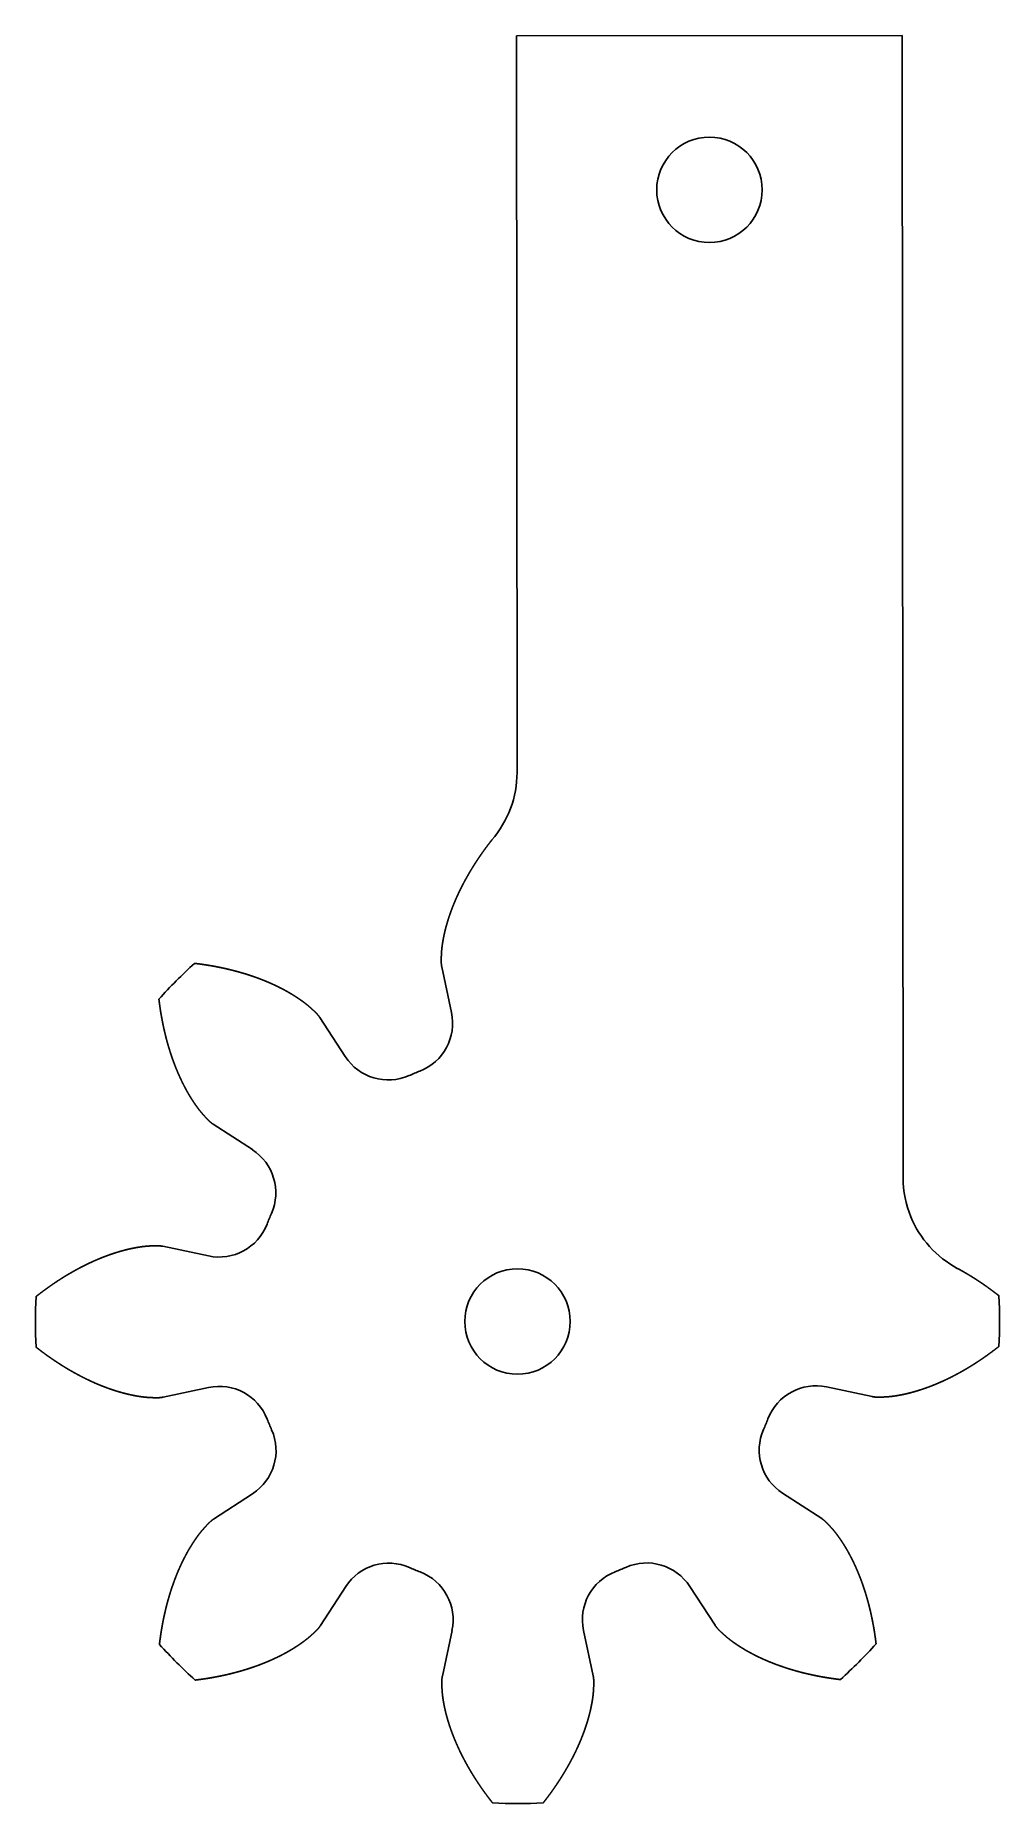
# Model space of a CAD drawing. Header units: millimetres. Extents: x 110.4 to 147.9, y 185.5 to 254.2.
import ezdxf

# ---------------------------------------------------------------- set-up
doc = ezdxf.new("R2010")
doc.units = ezdxf.units.MM
doc.layers.get('0').update_dxf_attribs({"linetype": 'CONTINUOUS'})

msp = doc.modelspace()

# ---------------------------------------------------------------- linework, layer by layer
for p, q in [((144.147, 254.245), (129.147, 254.233)), ((129.147, 254.233), (129.17, 225.584)), ((144.183, 209.82), (144.147, 254.245)), ((126.243, 218.018), (126.62, 216.248)), ((122.49, 214.533), (121.502, 216.05)), ((117.358, 211.899), (118.876, 210.914)), ((117.168, 206.781), (115.398, 207.155)), ((115.403, 201.289), (117.172, 201.666)), ((141.206, 201.686), (142.976, 201.312)), ((118.887, 197.536), (117.371, 196.548)), ((141.016, 196.568), (139.498, 197.552)), ((121.521, 192.404), (122.506, 193.922)), ((135.885, 193.933), (136.872, 192.417)), ((126.64, 192.214), (126.266, 190.444)), ((132.131, 190.449), (131.754, 192.218))]:
    msp.add_line(p, q)
for centre in [(136.651, 248.239), (129.187, 204.233)]:
    msp.add_circle(centre, 2.05)
for centre, radius, start, end in [((125.17, 225.581), 4, -40.99716, 0.04639), ((129.187, 204.233), 18.75, 132.04071, 138.05208), ((124.664, 215.832), 2, -68.69565, 12.02296), ((124.166, 215.625), 2, 213.06982, 293.78844), ((129.187, 204.233), 10.449, 111.30435, 113.78844), ((117.787, 209.236), 2, -23.69565, 57.02296), ((129.187, 204.233), 10.449, 156.30435, 158.78844), ((117.581, 208.737), 2, 258.06982, 338.78844), ((129.187, 204.233), 18.75, 177.04071, 183.05208), ((129.187, 204.233), 18.75, -2.95929, 3.05208), ((117.589, 199.71), 2, 21.30435, 102.02296), ((140.793, 199.729), 2, 78.06982, 158.78844), ((129.187, 204.233), 10.449, 201.30435, 203.78844), ((129.187, 204.233), 10.449, 336.30435, 338.78844), ((117.796, 199.212), 2, -56.93018, 23.78844), ((140.587, 199.23), 2, 156.30435, 237.02296), ((124.184, 192.834), 2, 66.30435, 147.02296), ((129.187, 204.233), 10.449, 246.30435, 248.78844), ((129.187, 204.233), 10.449, 291.30435, 293.78844), ((134.209, 192.842), 2, 33.06982, 113.78844), ((124.683, 192.627), 2, -11.93018, 68.78844), ((133.71, 192.635), 2, 111.30435, 192.02296), ((129.187, 204.233), 18.75, 222.04071, 228.05208), ((129.187, 204.233), 18.75, 312.04071, 318.05208), ((129.187, 204.233), 18.75, 267.04071, 273.05208)]:
    msp.add_arc(centre, radius, start, end)
for points in [[(128.189, 222.957), (128.178, 222.943), (128.158, 222.917), (128.127, 222.877), (128.085, 222.824), (128.035, 222.757), (127.985, 222.69), (127.935, 222.623), (127.886, 222.556), (127.838, 222.488), (127.79, 222.42), (127.743, 222.352), (127.696, 222.284), (127.65, 222.216), (127.605, 222.148), (127.56, 222.079), (127.516, 222.01), (127.472, 221.941), (127.429, 221.872), (127.387, 221.803), (127.345, 221.733), (127.304, 221.664), (127.264, 221.594), (127.224, 221.524), (127.185, 221.454), (127.146, 221.384), (127.108, 221.313), (127.071, 221.243), (127.034, 221.172), (126.999, 221.101), (126.963, 221.031), (126.929, 220.96), (126.895, 220.888), (126.862, 220.817), (126.83, 220.746), (126.798, 220.675), (126.767, 220.603), (126.737, 220.532), (126.707, 220.46), (126.678, 220.388), (126.65, 220.316), (126.623, 220.244), (126.596, 220.172), (126.571, 220.1), (126.546, 220.028), (126.521, 219.956), (126.498, 219.884), (126.475, 219.812), (126.454, 219.74), (126.433, 219.667), (126.412, 219.595), (126.393, 219.523), (126.375, 219.45), (126.357, 219.378), (126.341, 219.306), (126.326, 219.233), (126.311, 219.161), (126.297, 219.089), (126.284, 219.017), (126.272, 218.944), (126.261, 218.872), (126.252, 218.8), (126.244, 218.728), (126.237, 218.656), (126.232, 218.585), (126.228, 218.513), (126.225, 218.441), (126.222, 218.37), (126.22, 218.299), (126.22, 218.228), (126.223, 218.157), (126.229, 218.101), (126.235, 218.059), (126.24, 218.032), (126.243, 218.018)], [(121.502, 216.05), (121.495, 216.061), (121.479, 216.085), (121.454, 216.119), (121.418, 216.162), (121.37, 216.214), (121.32, 216.264), (121.268, 216.313), (121.215, 216.362), (121.162, 216.41), (121.109, 216.458), (121.054, 216.505), (120.999, 216.551), (120.942, 216.596), (120.884, 216.64), (120.826, 216.683), (120.766, 216.726), (120.706, 216.767), (120.645, 216.809), (120.583, 216.849), (120.521, 216.889), (120.458, 216.929), (120.395, 216.968), (120.331, 217.006), (120.266, 217.043), (120.2, 217.08), (120.134, 217.116), (120.068, 217.152), (120.001, 217.187), (119.933, 217.221), (119.865, 217.255), (119.796, 217.288), (119.727, 217.321), (119.657, 217.353), (119.587, 217.384), (119.516, 217.415), (119.445, 217.445), (119.374, 217.475), (119.302, 217.504), (119.229, 217.532), (119.156, 217.56), (119.083, 217.588), (119.009, 217.614), (118.935, 217.641), (118.86, 217.666), (118.785, 217.691), (118.71, 217.716), (118.634, 217.74), (118.558, 217.763), (118.481, 217.786), (118.404, 217.808), (118.327, 217.83), (118.249, 217.851), (118.171, 217.872), (118.093, 217.892), (118.014, 217.912), (117.935, 217.931), (117.856, 217.949), (117.776, 217.967), (117.697, 217.984), (117.616, 218.001), (117.536, 218.017), (117.455, 218.033), (117.374, 218.048), (117.292, 218.062), (117.211, 218.076), (117.129, 218.089), (117.046, 218.102), (116.964, 218.115), (116.881, 218.126), (116.798, 218.138), (116.731, 218.146), (116.681, 218.152), (116.648, 218.156), (116.631, 218.158)], [(115.242, 216.767), (115.244, 216.75), (115.248, 216.717), (115.254, 216.666), (115.263, 216.6), (115.274, 216.517), (115.286, 216.434), (115.298, 216.351), (115.311, 216.269), (115.325, 216.187), (115.339, 216.106), (115.354, 216.024), (115.369, 215.943), (115.385, 215.862), (115.401, 215.782), (115.418, 215.701), (115.435, 215.622), (115.453, 215.542), (115.472, 215.463), (115.491, 215.384), (115.51, 215.305), (115.53, 215.227), (115.551, 215.149), (115.572, 215.071), (115.594, 214.994), (115.617, 214.917), (115.64, 214.841), (115.663, 214.764), (115.687, 214.689), (115.712, 214.613), (115.737, 214.538), (115.763, 214.464), (115.789, 214.39), (115.816, 214.316), (115.844, 214.243), (115.872, 214.17), (115.9, 214.097), (115.93, 214.025), (115.959, 213.954), (115.99, 213.882), (116.021, 213.812), (116.052, 213.742), (116.084, 213.672), (116.117, 213.603), (116.15, 213.534), (116.184, 213.466), (116.219, 213.399), (116.254, 213.331), (116.29, 213.265), (116.326, 213.199), (116.363, 213.134), (116.4, 213.069), (116.438, 213.005), (116.477, 212.941), (116.517, 212.879), (116.557, 212.817), (116.598, 212.755), (116.639, 212.694), (116.681, 212.634), (116.724, 212.574), (116.767, 212.516), (116.811, 212.458), (116.856, 212.401), (116.903, 212.346), (116.95, 212.292), (116.997, 212.238), (117.045, 212.185), (117.094, 212.133), (117.143, 212.081), (117.193, 212.031), (117.245, 211.983), (117.289, 211.947), (117.323, 211.922), (117.346, 211.906), (117.358, 211.899)], [(115.398, 207.155), (115.384, 207.158), (115.356, 207.163), (115.314, 207.169), (115.258, 207.175), (115.188, 207.178), (115.117, 207.177), (115.045, 207.176), (114.974, 207.173), (114.902, 207.169), (114.831, 207.165), (114.759, 207.16), (114.687, 207.153), (114.615, 207.145), (114.543, 207.135), (114.471, 207.124), (114.399, 207.112), (114.327, 207.099), (114.255, 207.085), (114.182, 207.07), (114.11, 207.055), (114.038, 207.038), (113.965, 207.021), (113.893, 207.002), (113.821, 206.983), (113.749, 206.963), (113.676, 206.942), (113.604, 206.92), (113.532, 206.897), (113.46, 206.873), (113.388, 206.849), (113.316, 206.824), (113.244, 206.798), (113.172, 206.771), (113.1, 206.744), (113.028, 206.716), (112.956, 206.687), (112.885, 206.657), (112.813, 206.627), (112.742, 206.596), (112.67, 206.564), (112.599, 206.531), (112.528, 206.498), (112.457, 206.464), (112.386, 206.43), (112.315, 206.394), (112.245, 206.358), (112.174, 206.322), (112.104, 206.284), (112.033, 206.246), (111.963, 206.208), (111.893, 206.169), (111.823, 206.129), (111.754, 206.088), (111.684, 206.047), (111.615, 206.005), (111.545, 205.963), (111.476, 205.919), (111.408, 205.876), (111.339, 205.831), (111.27, 205.787), (111.202, 205.741), (111.134, 205.695), (111.066, 205.648), (110.998, 205.601), (110.93, 205.553), (110.863, 205.504), (110.795, 205.455), (110.728, 205.406), (110.661, 205.355), (110.595, 205.305), (110.542, 205.264), (110.502, 205.232), (110.475, 205.212), (110.462, 205.201)], [(110.464, 203.235), (110.477, 203.224), (110.503, 203.204), (110.543, 203.173), (110.596, 203.132), (110.663, 203.081), (110.73, 203.031), (110.797, 202.981), (110.865, 202.932), (110.932, 202.884), (111, 202.836), (111.068, 202.789), (111.136, 202.742), (111.204, 202.696), (111.273, 202.651), (111.341, 202.606), (111.41, 202.562), (111.479, 202.518), (111.548, 202.475), (111.618, 202.433), (111.687, 202.391), (111.757, 202.35), (111.827, 202.31), (111.896, 202.27), (111.967, 202.231), (112.037, 202.192), (112.107, 202.154), (112.178, 202.117), (112.248, 202.081), (112.319, 202.045), (112.39, 202.01), (112.461, 201.975), (112.532, 201.941), (112.603, 201.908), (112.674, 201.876), (112.746, 201.844), (112.817, 201.813), (112.889, 201.783), (112.96, 201.753), (113.032, 201.724), (113.104, 201.696), (113.176, 201.669), (113.248, 201.642), (113.32, 201.617), (113.392, 201.592), (113.464, 201.568), (113.536, 201.544), (113.608, 201.521), (113.681, 201.5), (113.753, 201.479), (113.825, 201.459), (113.898, 201.439), (113.97, 201.421), (114.042, 201.404), (114.115, 201.387), (114.187, 201.372), (114.259, 201.357), (114.331, 201.343), (114.404, 201.33), (114.476, 201.318), (114.548, 201.307), (114.62, 201.298), (114.692, 201.29), (114.764, 201.283), (114.836, 201.278), (114.907, 201.274), (114.979, 201.271), (115.05, 201.268), (115.121, 201.266), (115.193, 201.266), (115.263, 201.269), (115.319, 201.275), (115.361, 201.281), (115.389, 201.286), (115.403, 201.289)], [(142.976, 201.312), (142.99, 201.309), (143.018, 201.303), (143.06, 201.297), (143.116, 201.292), (143.186, 201.289), (143.257, 201.289), (143.329, 201.291), (143.4, 201.294), (143.472, 201.297), (143.543, 201.301), (143.615, 201.307), (143.687, 201.313), (143.759, 201.322), (143.831, 201.331), (143.903, 201.342), (143.975, 201.354), (144.047, 201.367), (144.12, 201.381), (144.192, 201.396), (144.264, 201.412), (144.336, 201.428), (144.409, 201.446), (144.481, 201.464), (144.553, 201.483), (144.626, 201.504), (144.698, 201.525), (144.77, 201.547), (144.842, 201.569), (144.914, 201.593), (144.986, 201.617), (145.058, 201.642), (145.13, 201.668), (145.202, 201.695), (145.274, 201.722), (145.346, 201.751), (145.418, 201.779), (145.489, 201.809), (145.561, 201.84), (145.632, 201.871), (145.704, 201.902), (145.775, 201.935), (145.846, 201.968), (145.917, 202.002), (145.988, 202.037), (146.059, 202.072), (146.129, 202.108), (146.2, 202.145), (146.27, 202.182), (146.341, 202.22), (146.411, 202.259), (146.481, 202.298), (146.551, 202.338), (146.62, 202.378), (146.69, 202.42), (146.759, 202.461), (146.829, 202.504), (146.898, 202.547), (146.967, 202.591), (147.035, 202.635), (147.104, 202.68), (147.172, 202.725), (147.241, 202.772), (147.309, 202.818), (147.376, 202.866), (147.444, 202.913), (147.512, 202.962), (147.579, 203.011), (147.646, 203.061), (147.713, 203.111), (147.779, 203.162), (147.833, 203.203), (147.872, 203.234), (147.899, 203.255), (147.912, 203.265)], [(117.371, 196.548), (117.359, 196.541), (117.336, 196.525), (117.302, 196.5), (117.258, 196.464), (117.206, 196.416), (117.156, 196.366), (117.107, 196.314), (117.058, 196.262), (117.01, 196.209), (116.963, 196.155), (116.916, 196.1), (116.87, 196.045), (116.825, 195.988), (116.78, 195.931), (116.737, 195.872), (116.695, 195.812), (116.653, 195.752), (116.612, 195.691), (116.571, 195.629), (116.531, 195.567), (116.491, 195.504), (116.453, 195.441), (116.415, 195.377), (116.377, 195.312), (116.34, 195.247), (116.304, 195.181), (116.269, 195.114), (116.234, 195.047), (116.199, 194.979), (116.165, 194.911), (116.132, 194.842), (116.1, 194.773), (116.068, 194.703), (116.036, 194.633), (116.005, 194.563), (115.975, 194.491), (115.946, 194.42), (115.916, 194.348), (115.888, 194.275), (115.86, 194.202), (115.833, 194.129), (115.806, 194.055), (115.78, 193.981), (115.754, 193.906), (115.729, 193.831), (115.704, 193.756), (115.68, 193.68), (115.657, 193.604), (115.634, 193.527), (115.612, 193.45), (115.59, 193.373), (115.569, 193.296), (115.548, 193.218), (115.528, 193.139), (115.509, 193.061), (115.49, 192.982), (115.471, 192.902), (115.454, 192.823), (115.436, 192.743), (115.42, 192.662), (115.403, 192.582), (115.388, 192.501), (115.373, 192.42), (115.358, 192.338), (115.344, 192.257), (115.331, 192.175), (115.318, 192.092), (115.306, 192.01), (115.294, 191.927), (115.283, 191.844), (115.274, 191.777), (115.268, 191.727), (115.264, 191.694), (115.262, 191.677)], [(143.132, 191.7), (143.13, 191.716), (143.126, 191.75), (143.12, 191.8), (143.112, 191.867), (143.1, 191.95), (143.088, 192.032), (143.076, 192.115), (143.063, 192.197), (143.049, 192.279), (143.035, 192.361), (143.021, 192.442), (143.005, 192.523), (142.99, 192.604), (142.973, 192.685), (142.956, 192.765), (142.939, 192.845), (142.921, 192.924), (142.903, 193.004), (142.884, 193.083), (142.864, 193.161), (142.844, 193.24), (142.823, 193.318), (142.802, 193.395), (142.78, 193.472), (142.757, 193.549), (142.734, 193.626), (142.711, 193.702), (142.687, 193.778), (142.662, 193.853), (142.637, 193.928), (142.611, 194.003), (142.585, 194.077), (142.558, 194.151), (142.53, 194.224), (142.502, 194.297), (142.474, 194.369), (142.444, 194.441), (142.415, 194.513), (142.384, 194.584), (142.353, 194.655), (142.322, 194.725), (142.29, 194.794), (142.257, 194.864), (142.224, 194.932), (142.19, 195), (142.155, 195.068), (142.12, 195.135), (142.085, 195.201), (142.048, 195.267), (142.011, 195.333), (141.974, 195.398), (141.936, 195.462), (141.897, 195.525), (141.857, 195.588), (141.817, 195.65), (141.776, 195.711), (141.735, 195.772), (141.693, 195.832), (141.651, 195.892), (141.607, 195.951), (141.563, 196.008), (141.518, 196.065), (141.472, 196.12), (141.425, 196.175), (141.377, 196.228), (141.329, 196.281), (141.28, 196.334), (141.231, 196.385), (141.181, 196.436), (141.129, 196.483), (141.085, 196.519), (141.051, 196.544), (141.028, 196.56), (141.016, 196.568)], [(116.654, 190.288), (116.67, 190.29), (116.704, 190.294), (116.754, 190.3), (116.82, 190.309), (116.904, 190.32), (116.986, 190.332), (117.069, 190.344), (117.151, 190.357), (117.233, 190.371), (117.315, 190.385), (117.396, 190.4), (117.477, 190.415), (117.558, 190.431), (117.639, 190.447), (117.719, 190.464), (117.799, 190.481), (117.878, 190.499), (117.958, 190.518), (118.037, 190.537), (118.115, 190.556), (118.193, 190.577), (118.271, 190.597), (118.349, 190.619), (118.426, 190.64), (118.503, 190.663), (118.58, 190.686), (118.656, 190.709), (118.732, 190.733), (118.807, 190.758), (118.882, 190.783), (118.956, 190.809), (119.031, 190.836), (119.104, 190.862), (119.178, 190.89), (119.251, 190.918), (119.323, 190.947), (119.395, 190.976), (119.467, 191.006), (119.538, 191.036), (119.608, 191.067), (119.679, 191.098), (119.748, 191.131), (119.817, 191.163), (119.886, 191.197), (119.954, 191.23), (120.022, 191.265), (120.089, 191.3), (120.155, 191.336), (120.221, 191.372), (120.287, 191.409), (120.351, 191.446), (120.416, 191.485), (120.479, 191.523), (120.542, 191.563), (120.604, 191.603), (120.665, 191.644), (120.726, 191.685), (120.786, 191.727), (120.846, 191.77), (120.905, 191.813), (120.962, 191.857), (121.019, 191.903), (121.074, 191.949), (121.129, 191.996), (121.182, 192.043), (121.235, 192.092), (121.288, 192.14), (121.339, 192.189), (121.389, 192.24), (121.437, 192.292), (121.473, 192.335), (121.498, 192.369), (121.514, 192.393), (121.521, 192.404)], [(136.872, 192.417), (136.879, 192.405), (136.895, 192.382), (136.92, 192.348), (136.956, 192.304), (137.004, 192.252), (137.054, 192.202), (137.106, 192.153), (137.159, 192.104), (137.212, 192.056), (137.265, 192.009), (137.32, 191.962), (137.375, 191.916), (137.432, 191.871), (137.49, 191.827), (137.548, 191.783), (137.608, 191.741), (137.668, 191.699), (137.729, 191.658), (137.791, 191.617), (137.853, 191.577), (137.916, 191.538), (137.979, 191.499), (138.043, 191.461), (138.108, 191.423), (138.174, 191.386), (138.24, 191.35), (138.306, 191.315), (138.373, 191.28), (138.441, 191.245), (138.509, 191.212), (138.578, 191.178), (138.647, 191.146), (138.717, 191.114), (138.787, 191.082), (138.858, 191.052), (138.929, 191.021), (139, 190.992), (139.073, 190.963), (139.145, 190.934), (139.218, 190.906), (139.291, 190.879), (139.365, 190.852), (139.439, 190.826), (139.514, 190.8), (139.589, 190.775), (139.664, 190.75), (139.74, 190.726), (139.816, 190.703), (139.893, 190.68), (139.97, 190.658), (140.047, 190.636), (140.125, 190.615), (140.203, 190.594), (140.281, 190.574), (140.36, 190.555), (140.439, 190.536), (140.518, 190.518), (140.598, 190.5), (140.678, 190.482), (140.758, 190.466), (140.838, 190.449), (140.919, 190.434), (141, 190.419), (141.082, 190.404), (141.164, 190.39), (141.246, 190.377), (141.328, 190.364), (141.41, 190.352), (141.493, 190.34), (141.576, 190.329), (141.643, 190.32), (141.693, 190.314), (141.726, 190.31), (141.743, 190.308)], [(126.266, 190.444), (126.263, 190.43), (126.257, 190.402), (126.251, 190.361), (126.245, 190.305), (126.243, 190.234), (126.243, 190.163), (126.245, 190.092), (126.248, 190.02), (126.251, 189.949), (126.255, 189.877), (126.261, 189.805), (126.267, 189.734), (126.275, 189.662), (126.285, 189.59), (126.296, 189.517), (126.308, 189.445), (126.321, 189.373), (126.335, 189.301), (126.35, 189.228), (126.365, 189.156), (126.382, 189.084), (126.399, 189.012), (126.418, 188.939), (126.437, 188.867), (126.458, 188.795), (126.479, 188.722), (126.501, 188.65), (126.523, 188.578), (126.547, 188.506), (126.571, 188.434), (126.596, 188.362), (126.622, 188.29), (126.649, 188.218), (126.676, 188.146), (126.704, 188.074), (126.733, 188.003), (126.763, 187.931), (126.793, 187.859), (126.825, 187.788), (126.856, 187.717), (126.889, 187.645), (126.922, 187.574), (126.956, 187.503), (126.991, 187.432), (127.026, 187.362), (127.062, 187.291), (127.099, 187.22), (127.136, 187.15), (127.174, 187.08), (127.212, 187.009), (127.252, 186.939), (127.292, 186.87), (127.332, 186.8), (127.373, 186.73), (127.415, 186.661), (127.458, 186.592), (127.501, 186.523), (127.544, 186.454), (127.589, 186.385), (127.634, 186.316), (127.679, 186.248), (127.725, 186.18), (127.772, 186.112), (127.819, 186.044), (127.867, 185.976), (127.916, 185.909), (127.965, 185.841), (128.015, 185.774), (128.065, 185.708), (128.116, 185.641), (128.157, 185.588), (128.188, 185.548), (128.209, 185.521), (128.219, 185.508)], [(130.185, 185.51), (130.196, 185.523), (130.217, 185.55), (130.248, 185.589), (130.289, 185.643), (130.339, 185.709), (130.389, 185.776), (130.439, 185.843), (130.488, 185.911), (130.536, 185.978), (130.584, 186.046), (130.631, 186.114), (130.678, 186.182), (130.724, 186.25), (130.769, 186.319), (130.814, 186.388), (130.858, 186.456), (130.902, 186.525), (130.945, 186.594), (130.987, 186.664), (131.029, 186.733), (131.07, 186.803), (131.111, 186.873), (131.15, 186.943), (131.19, 187.013), (131.228, 187.083), (131.266, 187.153), (131.303, 187.224), (131.34, 187.294), (131.376, 187.365), (131.411, 187.436), (131.445, 187.507), (131.479, 187.578), (131.512, 187.649), (131.545, 187.72), (131.576, 187.792), (131.607, 187.863), (131.638, 187.935), (131.667, 188.007), (131.696, 188.078), (131.724, 188.15), (131.751, 188.222), (131.778, 188.294), (131.804, 188.366), (131.829, 188.438), (131.853, 188.51), (131.876, 188.582), (131.899, 188.655), (131.921, 188.727), (131.942, 188.799), (131.962, 188.871), (131.981, 188.944), (131.999, 189.016), (132.017, 189.088), (132.033, 189.161), (132.049, 189.233), (132.063, 189.305), (132.077, 189.378), (132.09, 189.45), (132.102, 189.522), (132.113, 189.594), (132.122, 189.666), (132.13, 189.738), (132.137, 189.81), (132.142, 189.882), (132.146, 189.953), (132.15, 190.025), (132.152, 190.096), (132.154, 190.168), (132.154, 190.239), (132.151, 190.309), (132.146, 190.365), (132.139, 190.407), (132.134, 190.435), (132.131, 190.449)]]:
    msp.add_open_spline(points, degree=5)
for points, degree, knots in [([(144.183, 209.82), (144.183, 209.299), (144.285, 208.784), (144.658, 207.877), (144.905, 207.485), (145.521, 206.802), (145.886, 206.516), (146.291, 206.299)], 3, [0, 0, 0, 0, 0.1562578, 0.1562578, 0.2942208, 0.2942208, 0.4321837, 0.4321837, 0.4321837, 0.4321837]), ([(147.91, 205.232), (147.897, 205.242), (147.871, 205.263), (147.831, 205.294), (147.778, 205.335), (147.711, 205.385), (147.644, 205.436), (147.577, 205.485), (147.509, 205.534), (147.442, 205.583), (147.374, 205.63), (147.306, 205.678), (147.238, 205.724), (147.17, 205.77), (147.101, 205.816), (147.033, 205.86), (146.964, 205.905), (146.895, 205.948), (146.826, 205.991), (146.756, 206.033), (146.687, 206.075), (146.617, 206.116), (146.548, 206.157), (146.478, 206.197), (146.412, 206.233), (146.361, 206.261), (146.324, 206.281), (146.301, 206.294), (146.291, 206.299)], 5, [-1, -1, -1, -1, -1, -1, -0.9857143, -0.9714286, -0.9571429, -0.9428571, -0.9285714, -0.9142857, -0.9, -0.8857143, -0.8714286, -0.8571429, -0.8428571, -0.8285714, -0.8142857, -0.8, -0.7857143, -0.7714286, -0.7571429, -0.7428571, -0.7285714, -0.7142857, -0.7, -0.6857143, -0.6714286, -0.6620933, -0.6620933, -0.6620933, -0.6620933, -0.6620933, -0.6620933])]:
    msp.add_open_spline(points, degree=degree, knots=knots)

doc.saveas('drawing.dxf')
